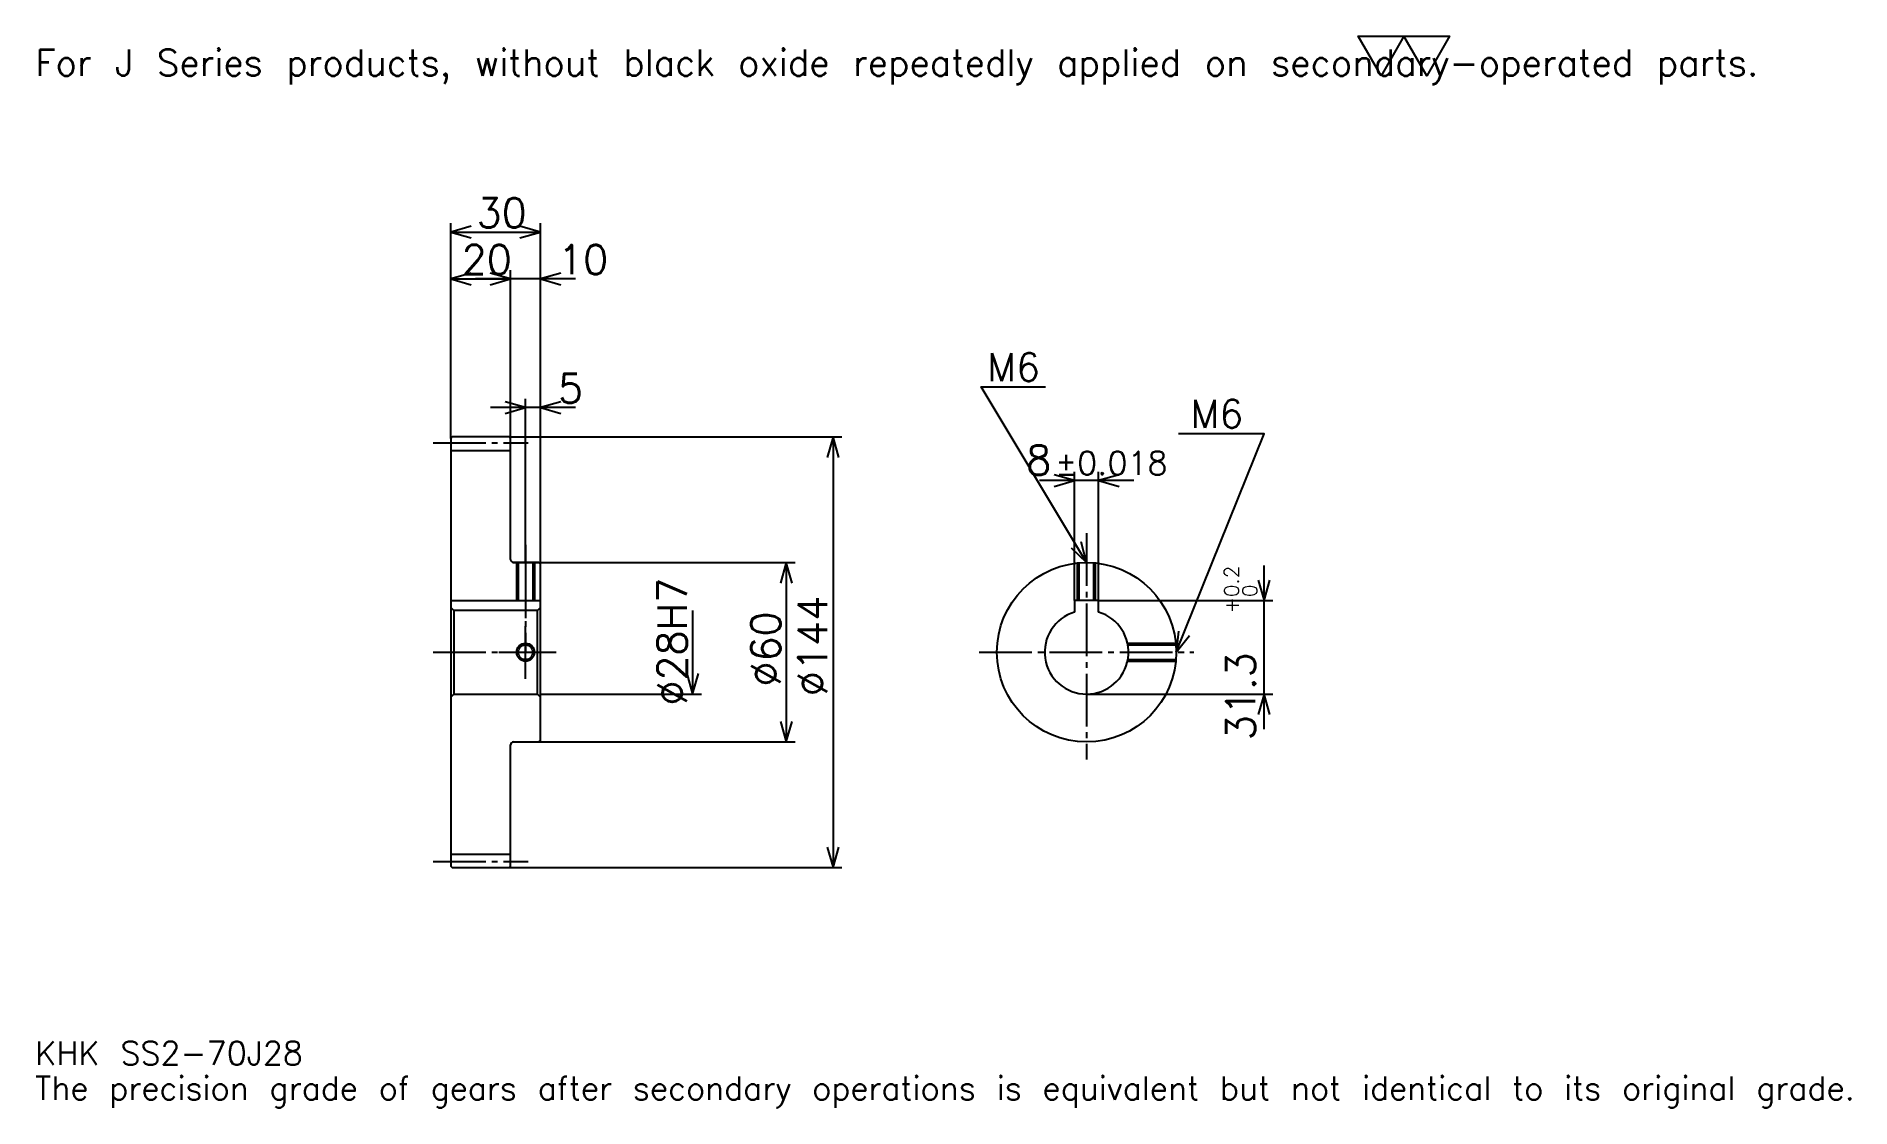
# Model space of a CAD drawing. Extents: x 20 to 627, y 7 to 365.
import ezdxf

# ---------------------------------------------------------------- set-up
doc = ezdxf.new("R2010")
doc.units = 0
doc.linetypes.add('DASHDOT', pattern=[23.478262, 17.608696, -1.956522, 1.956522, -1.956522])
doc.layers.get('0').update_dxf_attribs({"linetype": 'CONTINUOUS'})
doc.layers.add('DASHDOT', color=6, linetype='DASHDOT')
doc.styles.add('KANJI', font='TXT', dxfattribs={"bigfont": 'BIGFONT'})

msp = doc.modelspace()

# ---------------------------------------------------------------- linework, layer by layer
at = {"color": 5}
for p, q in [((158.478271, 231.456512), (158.478271, 302.869568)), ((158.478271, 299.934784), (188.478271, 299.934784)), ((188.478271, 231.456512), (188.478271, 302.869568)), ((178.478271, 231.456512), (178.478271, 287.217377)), ((158.478271, 284.282593), (178.478271, 284.282593)), ((200.217407, 284.282593), (166.739136, 284.282593)), ((183.478271, 231.456512), (183.478271, 244.173904)), ((200.217407, 241.23912), (171.739136, 241.23912)), ((158.478271, 230.956512), (158.478271, 231.456512)), ((177.978271, 231.456512), (188.478271, 231.456512)), ((178.478271, 230.956512), (178.478271, 231.456512)), ((183.478271, 189.456512), (183.478271, 231.456512)), ((183.478271, 189.456512), (183.478271, 231.456512)), ((188.478271, 231.456512), (289.239136, 231.456512)), ((188.478271, 188.956512), (188.478271, 231.456512)), ((286.304352, 231.456512), (286.304352, 87.456512)), ((367.086975, 176.756516), (367.086975, 219.782593)), ((375.086975, 176.756516), (375.086975, 219.782593)), ((386.826111, 216.847809), (355.347839, 216.847809)), ((179.478271, 189.456512), (188.478271, 189.456512)), ((188.478271, 189.456512), (273.586975, 189.456512)), ((270.652191, 189.456512), (270.652191, 129.456512)), ((430.434784, 133.717377), (430.434784, 188.495636)), ((375.086975, 176.756516), (433.369568, 176.756516)), ((239.347839, 173.456512), (239.347839, 145.456512)), ((188.478271, 145.456512), (242.282623, 145.456512)), ((371.086975, 145.456512), (433.369568, 145.456512)), ((179.478271, 129.456512), (188.478271, 129.456512)), ((188.478271, 129.456512), (273.586975, 129.456512)), ((177.978271, 87.456512), (188.478271, 87.456512)), ((188.478271, 87.456512), (289.239136, 87.456512))]:
    msp.add_line(p, q, dxfattribs=at)
at = {"color": 4}
for p, q in [((158.478271, 226.956512), (178.478271, 226.956512)), ((158.478271, 176.756516), (188.478271, 176.756516)), ((159.478271, 173.456512), (159.478271, 145.456512)), ((187.478271, 173.456512), (188.478271, 174.456512)), ((187.478271, 145.456512), (188.478271, 144.456512)), ((158.478271, 91.956512), (178.478271, 91.956512))]:
    msp.add_line(p, q, dxfattribs=at)
at = {"color": 7}
msp.add_lwpolyline([(469.565216, 352.17392), (461.934784, 365.399994), (492.456512, 365.399994), (484.82608, 352.17392), (477.195648, 365.399994), (469.565216, 352.17392)], dxfattribs=at)
at = {"color": 5}
for points in [[(165.326096, 301.891296), (158.478271, 299.934784), (165.326096, 297.978271)], [(181.630447, 297.978271), (188.478271, 299.934784), (181.630447, 301.891296)], [(165.326096, 286.239136), (158.478271, 284.282593), (165.326096, 282.32608)], [(171.630447, 282.32608), (178.478271, 284.282593), (171.630447, 286.239136)], [(171.630447, 282.32608), (178.478271, 284.282593), (171.630447, 286.239136)], [(195.326096, 286.239136), (188.478271, 284.282593), (195.326096, 282.32608)], [(176.630447, 239.282593), (183.478271, 241.23912), (176.630447, 243.195648)], [(195.326096, 243.195648), (188.478271, 241.23912), (195.326096, 239.282593)], [(371.086975, 189.456512), (335.869568, 248.152161), (357.391296, 248.152161)], [(288.260864, 224.608688), (286.304352, 231.456512), (284.347839, 224.608688)], [(401.086975, 159.456512), (430.434784, 232.5), (401.869568, 232.5)], [(360.239136, 214.891296), (367.086975, 216.847809), (360.239136, 218.804337)], [(381.934784, 218.804337), (375.086975, 216.847809), (381.934784, 214.891296)], [(365.886078, 194.321854), (371.086975, 189.456512), (369.241486, 196.335098)], [(272.608704, 182.608688), (270.652191, 189.456512), (268.695679, 182.608688)], [(428.478271, 183.60434), (430.434784, 176.756516), (432.391296, 183.60434)], [(401.824493, 166.54007), (401.086975, 159.456512), (405.455444, 165.081207)], [(237.391327, 152.304337), (239.347839, 145.456512), (241.304352, 152.304337)], [(432.391296, 138.608688), (430.434784, 145.456512), (428.478271, 138.608688)], [(268.695679, 136.304337), (270.652191, 129.456512), (272.608704, 136.304337)], [(284.347839, 94.304337), (286.304352, 87.456512), (288.260864, 94.304337)]]:
    msp.add_lwpolyline(points, dxfattribs=at)
at = {"color": 4}
for points in [[(178.478271, 190.456512), (178.478271, 230.956512), (177.978271, 231.456512), (158.978271, 231.456512), (158.478271, 230.956512), (158.478271, 144.456512)], [(179.478271, 129.456512), (187.978271, 129.456512), (188.478271, 129.956512), (188.478271, 188.956512), (187.978271, 189.456512), (179.478271, 189.456512)], [(180.478271, 189.456512), (180.478271, 176.756516)], [(181.01828, 189.456512), (181.01828, 176.756516)], [(185.938263, 189.456512), (185.938263, 176.756516)], [(186.478271, 189.456512), (186.478271, 176.756516)], [(368.086975, 176.756516), (368.086975, 189.306137)], [(368.626953, 176.756516), (368.626953, 189.355484)], [(373.546967, 176.756516), (373.546967, 189.355484)], [(374.086975, 176.756516), (374.086975, 189.306137)], [(375.086975, 172.872925), (375.086975, 176.756516), (367.086975, 176.756516), (367.086975, 172.872925)], [(158.478271, 144.456512), (159.478271, 145.456512), (187.478271, 145.456512), (187.478271, 173.456512), (159.478271, 173.456512), (158.478271, 174.456512)], [(384.761749, 162.456512), (400.936584, 162.456512)], [(384.869141, 161.916519), (400.985931, 161.916519)], [(384.761749, 156.456512), (400.936584, 156.456512)], [(384.869141, 156.996506), (400.985931, 156.996506)], [(158.478271, 144.456512), (158.478271, 87.956512), (158.978271, 87.456512), (177.978271, 87.456512), (178.478271, 87.956512), (178.478271, 128.456512)]]:
    msp.add_lwpolyline(points, dxfattribs=at)
for centre, radius in [((371.086975, 159.456512), 30), ((183.478271, 159.456512), 2.46)]:
    msp.add_circle(centre, radius, dxfattribs=at)
at = {"color": 7}
msp.add_circle((183.478271, 159.456512), 3, dxfattribs=at)
at = {"color": 4}
for centre, radius, start, end in [((179.478271, 190.456512), 1, 180, 270), ((371.086975, 159.456512), 14, 106.601549926, 73.398450074), ((179.478271, 128.456512), 1, 90, 180)]:
    msp.add_arc(centre, radius, start, end, dxfattribs=at)
at = {"layer": 'DASHDOT', "color": 7}
for p, q in [((152.608704, 229.456512), (184.347839, 229.456512)), ((371.086975, 199.23912), (371.086975, 123.586945)), ((183.478271, 189.456512), (183.478271, 159.456512)), ((152.608704, 159.456512), (194.347839, 159.456512)), ((335.217407, 159.456512), (406.956543, 159.456512)), ((152.608704, 89.456512), (184.347839, 89.456512))]:
    msp.add_line(p, q, dxfattribs=at)
for points in [[(183.478271, 195.32608), (183.478271, 170.886948)], [(183.478271, 150.586945), (183.478271, 168.32608)], [(174.608704, 159.456512), (192.347839, 159.456512)]]:
    msp.add_lwpolyline(points, dxfattribs=at)

# ---------------------------------------------------------------- texts
at = {"color": 7, "style": 'KANJI'}
for s, height, p in [('For J Series products, without black oxide repeatedly applied on secondary-operated parts.', 8.804348, (19.565218, 352.17392)), ('30', 9.782609, (167.119568, 301.5)), ('20', 9.782609, (162.119583, 285.847809)), ('10', 9.782609, (194.347839, 285.847809)), ('M6', 9.391305, (337.826111, 250.108688)), ('5', 9.782609, (194.347839, 242.804337)), ('M6', 9.391305, (405.782593, 234.456512)), ('8', 9.782609, (350.893738, 218.804337)), ('%%p0.018', 7.826087, (360.577301, 218.804337)), ('KHK SS2-70J28', 7.826087, (19.565218, 21.52174)), ('The precision grade of gears after secondary operations is equivalent but not identical to its original grade.', 7.826087, (19.565218, 9.782609))]:
    msp.add_text(s, height=height, dxfattribs=at).set_placement(p)
for s, height, p in [('%%c28H7', 9.782609, (237.391327, 141.603256)), ('0.2', 4.891304, (422.021729, 177.904053)), ('%%c144', 9.782609, (284.347839, 144.782593)), ('+', 4.891304, (422.021729, 172.425797)), ('0', 4.891304, (428.086945, 177.904053)), ('%%c60', 9.782609, (268.695679, 147.961945)), ('31.3', 9.782609, (427.5, 130.082794))]:
    msp.add_text(s, height=height, rotation=90, dxfattribs=at).set_placement(p)

doc.saveas('drawing.dxf')
